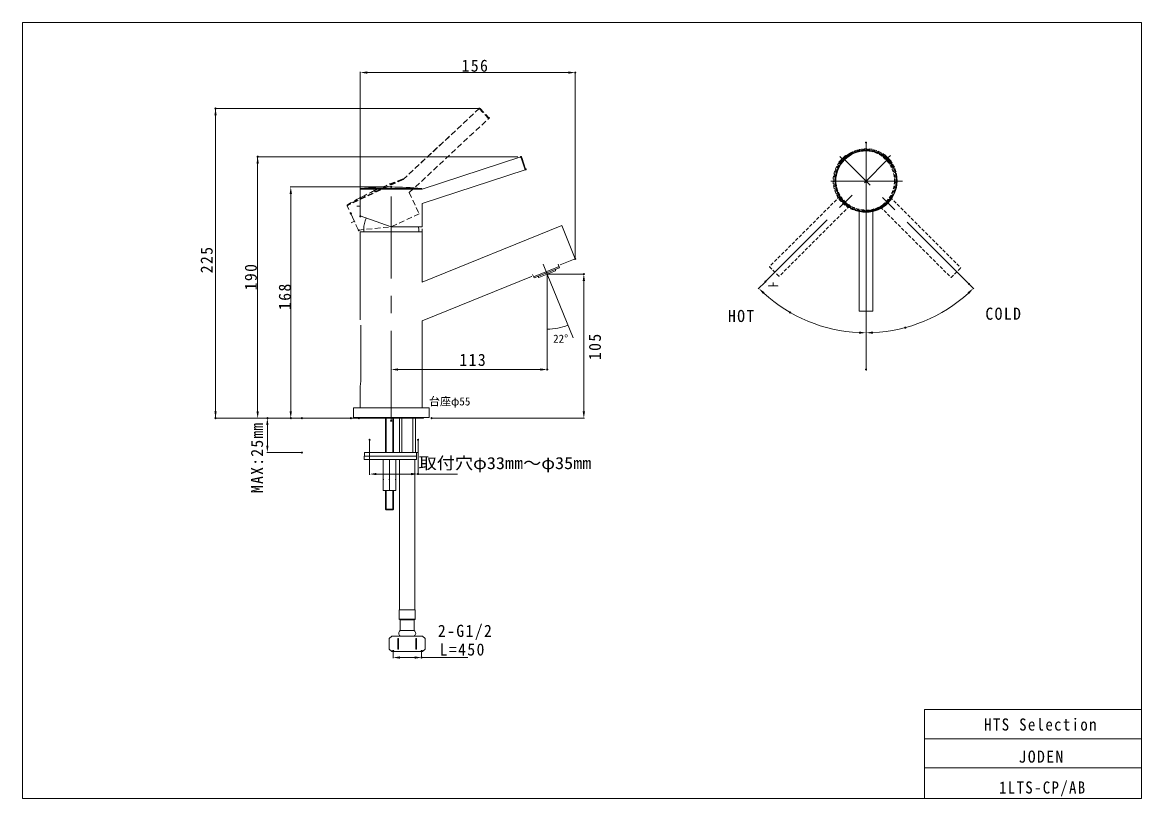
# Model space of a CAD drawing. Units: millimetres, scale not verified. Extents: x -407 to 407, y -282 to 282.
import ezdxf
from ezdxf.enums import TextEntityAlignment as Align

# ---------------------------------------------------------------- set-up
doc = ezdxf.new("R2010")
doc.units = ezdxf.units.MM
doc.header["$LTSCALE"] = 2
doc.header["$PDMODE"] = 32
doc.header["$PDSIZE"] = 0.8
for name, pattern in [('DASHED1', [1.8, 1.2, -0.6]), ('DASHED2', [3, 2, -1]), ('USER1', [50.8, 31.75, -6.35, 6.35, -6.35]), ('USER9', [22, 12, -3, 0.5, -3, 0.5, -3])]:
    doc.linetypes.add(name, pattern=pattern)
for name, color, linetype, lineweight in [('0-0_0', 7, 'Continuous', 15), ('1-5_02___PRT_ALL_AXES', 7, 'Continuous', 15), ('2-7_INTF_RED', 7, 'Continuous', 15)]:
    doc.layers.add(name, color=color, linetype=linetype, lineweight=lineweight)
doc.styles.add('ＭＳ ゴシック', font='')
doc.styles.get('ＭＳ ゴシック').set_extended_font_data('MS Gothic')

msp = doc.modelspace()

# ---------------------------------------------------------------- linework, layer by layer
at = {"layer": '0-0_0'}
for p, q in [((-160.927, 155.103), (-160.927, 246.036)), ((-155.927, 245.536), (-9.698, 245.536)), ((-4.698, 110.721), (-4.698, 246.036)), ((-160.927, 141.599), (-160.927, 232.342)), ((-266.161, -5.597), (-266.161, 219.402)), ((-236.044, 219.402), (-266.161, 219.402)), ((-74.491, 219.402), (-236.044, 219.402)), ((-160.927, 212.322), (-160.927, 217.575)), ((-46.458, 184.402), (-236.044, 184.402)), ((-235.544, -0.597), (-235.544, 184.232)), ((-44.154, 184.265), (-116.027, 160.912)), ((-41.063, 174.754), (-44.154, 184.265)), ((-43.523, 183.944), (-40.742, 175.384)), ((-139.027, 162.403), (-211.991, 162.403)), ((-211.491, 158.403), (-211.491, -0.597)), ((-161.027, 151.803), (-161.027, 160.912)), ((-116.027, 160.912), (-161.027, 160.912)), ((-116.482, 161.41), (-160.571, 161.41)), ((-116.027, 150.397), (-116.027, 133.403)), ((-161.027, 141.403), (-161.027, 145.003)), ((-161.027, 141.403), (-138.527, 133.403)), ((211.746, 144.65), (211.746, 72.146)), ((-158.477, 131.903), (-158.477, 129.903)), ((-116.027, 133.403), (-138.527, 133.403)), ((-118.477, 131.903), (-118.477, 129.903)), ((-115.977, 131.903), (-115.977, 93.303)), ((-160.977, 129.903), (-160.977, 65.903)), ((-160.977, 129.903), (-115.977, 129.903)), ((-25.012, 99.101), (-27.912, 106.278)), ((-16.115, 103.774), (-17.168, 106.381)), ((-15.727, 105.9), (-15.546, 105.838)), ((-4.698, 110.221), (-15.546, 105.838)), ((-35.711, 98.889), (-34.658, 96.282)), ((-35.033, 97.209), (-16.489, 104.702)), ((-34.658, 96.282), (-16.115, 103.774)), ((-25.012, 99.101), (-6.282, 52.742)), ((-25.012, 99.101), (-25.012, 49.101)), ((-25.012, 98.601), (-25.012, 29.268)), ((-24.512, 99.101), (2.059, 99.101)), ((-36.5, 97.372), (-36.413, 97.542)), ((1.559, -0.597), (1.559, 94.101)), ((133.278, 93.339), (128.348, 88.409)), ((139.113, 93.014), (139.113, 90.548)), ((142.513, 90.548), (142.513, 90.276)), ((281.962, 91.481), (285.042, 88.401)), ((-115.977, 65.261), (-115.977, 1.903)), ((201.746, 72.146), (211.746, 72.146)), ((-160.618, 21.903), (-160.618, 61.903)), ((-138.477, -6.954), (-138.477, 30.268)), ((-133.477, 29.768), (-30.012, 29.768)), ((-160.977, 17.903), (-160.977, 1.903)), ((-235.544, -5.597), (-266.161, -5.597)), ((-162.477, -5.597), (-236.044, -5.597)), ((-203.862, -5.597), (-228.992, -5.597)), ((-168.334, -5.597), (-211.991, -5.597)), ((-142.227, -6.097), (-142.227, -30.597)), ((-137.227, -6.097), (-137.227, -30.597)), ((-130.852, -30.597), (-130.852, -6.097)), ((-122.852, -30.597), (-122.852, -6.097)), ((-108.619, -5.597), (2.059, -5.597)), ((-228.492, -25.597), (-228.492, -10.597)), ((-154.188, -21.739), (-154.188, -46.678)), ((-118.977, -21.739), (-118.977, -46.678)), ((-203.862, -30.597), (-228.992, -30.597)), ((-157.977, -30.597), (-157.977, -33.097)), ((-157.977, -30.597), (-118.977, -30.597)), ((-119.977, -30.597), (-119.977, -33.097)), ((-158.027, -33.097), (-119.977, -33.097)), ((-120.027, -35.597), (-158.027, -35.597)), ((-144.227, -58.097), (-144.227, -35.597)), ((-139.727, -49.901), (-139.727, -35.597)), ((-135.227, -58.097), (-135.227, -35.597)), ((-120.027, -33.097), (-120.027, -35.597)), ((-149.188, -46.178), (-123.977, -46.178)), ((-118.977, -46.178), (-90.332, -46.178)), ((-144.227, -50.097), (-143.864, -50.097)), ((-140.089, -50.097), (-139.364, -50.097)), ((-139.727, -58.097), (-139.727, -50.293)), ((-135.227, -50.097), (-135.589, -50.097)), ((-144.227, -58.097), (-135.227, -58.097)), ((-142.227, -58.097), (-142.227, -72.097)), ((-137.227, -58.097), (-137.227, -72.097)), ((-142.727, -71.597), (-142.227, -72.097)), ((-136.727, -71.597), (-142.727, -71.597)), ((-137.227, -72.097), (-142.227, -72.097)), ((-136.727, -71.597), (-137.227, -72.097)), ((-138.102, -163.919), (-139.852, -165.669)), ((-139.848, -173.319), (-139.848, -165.669)), ((-138.102, -163.919), (-115.602, -163.919)), ((-133.6, -165.669), (-133.1, -165.669)), ((-133.6, -173.319), (-133.6, -165.669)), ((-133.1, -173.319), (-133.1, -165.669)), ((-120.603, -165.669), (-120.103, -165.669)), ((-120.603, -173.319), (-120.603, -165.669)), ((-120.103, -173.319), (-120.103, -165.669)), ((-113.852, -165.669), (-115.602, -163.919)), ((-113.855, -173.319), (-113.855, -165.669)), ((-138.102, -175.069), (-139.852, -173.319)), ((-138.102, -175.069), (-115.602, -175.069)), ((-137.07, -175.192), (-137.07, -180.009)), ((-133.6, -173.319), (-133.1, -173.319)), ((-120.603, -173.319), (-120.103, -173.319)), ((-116.383, -175.192), (-116.383, -180.009)), ((-113.852, -173.319), (-115.602, -175.069)), ((-132.07, -179.509), (-121.383, -179.509)), ((-116.383, -179.509), (-82.875, -179.509)), ((249.11, -217.362), (407.021, -217.362)), ((249.11, -217.362), (249.11, -282)), ((249.11, -238.456), (407.021, -238.456)), ((249.11, -259.55), (407.021, -259.55)), ((407.021, -282), (-406.575, -282))]:
    msp.add_line(p, q, dxfattribs=at)
at = {"layer": '0-0_0', "linetype": 'DASHED2'}
for p, q in [((-129.76, 167.843), (-74.491, 219.383)), ((-125.317, 158.314), (-67.671, 212.07)), ((-67.671, 212.07), (-74.491, 219.383)), ((-73.784, 219.358), (-67.646, 212.776)), ((-130.384, 168.102), (-170.342, 149.469)), ((-125.317, 158.314), (-118.135, 142.912)), ((-166.695, 140.57), (-170.544, 148.825)), ((-166.695, 140.57), (-163.821, 134.407)), ((-118.135, 142.912), (-138.527, 133.403)), ((-167.493, 136.447), (-165.258, 137.489)), ((-162.299, 131.145), (-163.821, 134.407)), ((-162.299, 131.145), (-138.527, 133.403))]:
    msp.add_line(p, q, dxfattribs=at)
at = {"layer": '0-0_0', "linetype": 'USER1'}
for p, q in [((206.691, 29.758), (206.691, 194.688)), ((206.746, 67.51), (206.746, 190.321)), ((133.632, 93.692), (222.778, 182.838)), ((281.609, 91.834), (190.605, 182.838)), ((233.203, 166.588), (181.021, 166.588)), ((-138.477, -5.597), (-138.603, 155.401))]:
    msp.add_line(p, q, dxfattribs=at)
at = {"layer": '0-0_0', "linetype": 'USER9'}
for p, q in [((187.645, 184.534), (189.388, 182.791)), ((191.792, 185.195), (191.985, 185.002)), ((224.372, 185.345), (222.628, 183.602)), ((225.032, 181.198), (224.84, 181.005)), ((136.402, 104.447), (136.402, 104.447)), ((268.543, 96.565), (268.543, 96.565))]:
    msp.add_line(p, q, dxfattribs=at)
at = {"layer": '0-0_0', "linetype": 'DASHED1'}
for p, q in [((187.671, 155.715), (136.402, 104.447)), ((224.346, 154.904), (275.614, 103.636)), ((194.742, 148.644), (143.473, 97.376)), ((217.275, 147.833), (268.543, 96.565)), ((136.402, 104.447), (143.473, 97.376)), ((268.543, 96.565), (275.614, 103.636))]:
    msp.add_line(p, q, dxfattribs=at)
at = {"layer": '0-0_0'}
for points in [[(407.021, -282), (407.021, 281.994), (-406.575, 281.994), (-406.575, -282)], [(201.746, 144.65), (201.746, 72.146), (201.746, 72.146)], [(142.513, 90.548), (135.713, 90.548), (135.713, 90.276)]]:
    msp.add_lwpolyline(points, dxfattribs=at)
at = {"layer": '0-0_0', "linetype": 'DASHED2'}
msp.add_lwpolyline([(-74.491, 219.383), (-129.76, 167.843), (-170.544, 148.825)], dxfattribs=at)
at = {"layer": '0-0_0', "linetype": 'USER9'}
for points in [[(191.792, 185.195), (186.984, 180.386), (187.176, 180.194)], [(225.032, 181.198), (220.224, 186.006), (220.032, 185.814)]]:
    msp.add_lwpolyline(points, dxfattribs=at)
at = {"layer": '0-0_0', "linetype": 'DASHED1'}
for centre, radius in [((205.298, 166.881), 22.5), ((205.298, 166.881), 22.044), ((206.718, 167.692), 22.5), ((206.718, 167.692), 22.044)]:
    msp.add_circle(centre, radius, dxfattribs=at)
at = {"layer": '0-0_0'}
for radius in [22.5, 22.044]:
    msp.add_circle((206.746, 166.588), radius, dxfattribs=at)
at = {"layer": '0-0_0', "linetype": 'DASHED2'}
for centre, radius, start, end in [((-74.15, 219.017), 0.5, 43, 133), ((-68.012, 212.435), 0.5, 313, 43), ((-44.499, -68.984), 252.163, 109.91289, 114.92843), ((-130.214, 167.632), 0.5, 25, 109.91289), ((-43.928, -68.718), 252.163, 115.07157, 120.08711), ((-170.091, 149.037), 0.5, 120.08711, 205)]:
    msp.add_arc(centre, radius, start, end, dxfattribs=at)
at = {"layer": '0-0_0'}
for centre, radius, start, end in [((-43.999, 183.789), 0.5, 18, 108), ((-41.218, 175.23), 0.5, 288, 18), ((-160.527, 160.912), 0.5, 95.08711, 180), ((-138.212, -89.76), 252.163, 90.07157, 95.08711), ((-138.842, -89.76), 252.163, 84.91289, 89.92843), ((-116.527, 160.912), 0.5, 0, 84.91289), ((206.691, 166.752), 110.294, 227.59764, 267.40236), ((206.691, 166.752), 110.304, 272.5974, 312.4026), ((-25.012, 99.101), 40, 270, 292), ((-183.31, 21.92), 22.692, 349.80305, 359.9566), ((-136.701, -171.876), 3.045, 257.27768, 261.97708), ((-117.002, -171.876), 3.045, 278.02199, 282.72108)]:
    msp.add_arc(centre, radius, start, end, dxfattribs=at)
for p in [(-4.698, 245.536), (-266.161, 219.402), (-74.491, 219.383), (-67.525, 212.574), (206.691, 194.688), (-235.544, 184.402), (-44.154, 184.265), (190.605, 182.838), (222.778, 182.838), (-40.719, 175.15), (-138.527, 162.403), (-160.927, 154.603), (-150.782, 159.686), (-167.787, 143.15), (-160.927, 141.099), (-162.08, 130.911), (-4.698, 110.221), (-25.012, 99.101), (1.559, 99.101), (133.632, 93.692), (281.609, 91.834), (151.544, 71.234), (235.24, 60.206), (-25.012, 29.768), (206.691, 29.758), (206.691, 29.758), (-266.161, -5.597), (-228.492, -5.597), (-211.491, -5.597), (-203.362, -5.597), (-167.834, -5.597), (-161.977, -5.597), (-138.477, -7.454), (-109.119, -5.597), (-154.188, -21.239), (-118.977, -21.239), (-203.362, -30.597), (-118.977, -46.178), (-137.07, -174.692), (-116.383, -174.692), (-116.383, -179.509)]:
    msp.add_point(p, dxfattribs=at)
at = {"layer": '0-0_0', "color": 30}
for points in [[(-155.927, 246.369), (-155.927, 244.703), (-160.927, 245.536)], [(-9.698, 246.369), (-9.698, 244.703), (-4.698, 245.536)], [(-266.995, 214.402), (-265.328, 214.402), (-266.161, 219.402)], [(-236.378, 179.402), (-234.711, 179.402), (-235.544, 184.402)], [(-212.324, 157.403), (-210.657, 157.403), (-211.491, 162.403)], [(0.725, 94.101), (2.392, 94.101), (1.559, 99.101)], [(131.741, 84.705), (132.892, 85.91), (128.702, 88.762)], [(280.498, 85.903), (281.649, 84.698), (284.688, 88.755)], [(201.712, 57.404), (201.674, 55.738), (206.691, 56.458)], [(211.709, 55.728), (211.671, 57.394), (206.691, 56.448)], [(-133.477, 30.601), (-133.477, 28.935), (-138.477, 29.768)], [(-30.012, 30.601), (-30.012, 28.935), (-25.012, 29.768)], [(-266.995, -0.597), (-265.328, -0.597), (-266.161, -5.597)], [(-236.378, -0.597), (-234.711, -0.597), (-235.544, -5.597)], [(-229.325, -10.597), (-227.659, -10.597), (-228.492, -5.597)], [(-212.324, -0.597), (-210.657, -0.597), (-211.491, -5.597)], [(0.725, -0.597), (2.392, -0.597), (1.559, -5.597)], [(-229.325, -25.597), (-227.659, -25.597), (-228.492, -30.597)], [(-149.188, -45.345), (-149.188, -47.012), (-154.188, -46.178)], [(-123.977, -45.345), (-123.977, -47.012), (-118.977, -46.178)], [(-132.07, -178.676), (-132.07, -180.343), (-137.07, -179.509)], [(-121.383, -178.676), (-121.383, -180.343), (-116.383, -179.509)]]:
    msp.add_solid(points, dxfattribs=at)
at = {"layer": '1-5_02___PRT_ALL_AXES'}
for p, q in [((-116.027, 160.912), (-44.154, 184.265)), ((-116.027, 150.397), (-41.063, 174.754)), ((-161.027, 151.803), (-161.027, 145.003)), ((-14.438, 134.327), (-115.977, 93.303)), ((-14.438, 134.327), (-4.698, 110.221)), ((-115.977, 93.303), (-115.977, 129.903)), ((-4.698, 110.221), (-15.546, 105.838)), ((-18.985, 101.536), (-31.039, 96.666)), ((-19.051, 102.588), (-18.985, 101.536)), ((-36.5, 97.372), (-115.977, 65.261)), ((-31.722, 97.469), (-31.039, 96.666)), ((-115.977, 1.903), (-115.977, 65.261)), ((-165.977, 1.903), (-165.977, -5.097)), ((-110.977, 1.903), (-165.977, 1.903)), ((-110.977, 1.903), (-110.977, -5.097)), ((-110.977, -5.097), (-165.977, -5.097)), ((-161.977, -5.597), (-161.977, -5.097)), ((-161.977, -5.597), (-114.977, -5.597)), ((-142.727, -6.097), (-142.727, -30.597)), ((-136.727, -6.097), (-136.727, -30.597)), ((-132.527, -30.597), (-132.527, -6.097)), ((-130.852, -30.597), (-130.852, -6.097)), ((-122.852, -30.597), (-122.852, -6.097)), ((-120.927, -30.597), (-120.927, -6.097)), ((-114.977, -5.597), (-114.977, -5.097)), ((-158.027, -33.097), (-158.027, -35.597)), ((-132.527, -144.905), (-132.527, -35.597)), ((-121.177, -144.905), (-121.177, -35.597)), ((-142.727, -58.097), (-142.727, -71.597)), ((-136.727, -58.097), (-136.727, -71.597)), ((-121.102, -144.905), (-132.602, -144.905)), ((-132.602, -151.705), (-132.602, -144.905)), ((-121.102, -151.705), (-121.102, -144.905)), ((-132.002, -152.026), (-132.602, -151.705)), ((-132.602, -151.705), (-121.102, -151.705)), ((-132.002, -152.026), (-121.702, -152.026)), ((-132.002, -159.926), (-132.002, -152.026)), ((-121.702, -152.026), (-121.102, -151.705)), ((-121.702, -159.926), (-121.702, -152.026)), ((-132.002, -159.926), (-121.702, -159.926))]:
    msp.add_line(p, q, dxfattribs=at)
for centre, radius, start, end in [((-133.533, 130.219), 25, 157.38142, 176.13703), ((-143.42, 130.219), 25, 3.86297, 7.32992), ((-129.797, -147.185), 5.32, 238.17978, 245.51382), ((-123.907, -147.185), 5.32, 294.48618, 301.82022), ((-130.57, -161.923), 2.457, 125.64868, 234.35132), ((-123.134, -161.923), 2.457, 305.64868, 54.35132)]:
    msp.add_arc(centre, radius, start, end, dxfattribs=at)
at = {"layer": '2-7_INTF_RED'}
msp.add_line((-163.492, 148.403), (-161.027, 148.403), dxfattribs=at)

# ---------------------------------------------------------------- texts
at = {"layer": '0-0_0', "style": 'ＭＳ ゴシック'}
for s, p in [('22°', (-20.752, 47.489)), ('台座φ55', (-110.977, 1.903))]:
    msp.add_text(s, height=5.865, dxfattribs=at).set_placement(p, align=Align.BOTTOM_LEFT)
at = {"layer": '0-0_0', "color": 3, "style": 'ＭＳ ゴシック', "width": 1.1}
msp.add_text('取付穴φ33㎜～φ35㎜', height=8.798, dxfattribs=at).set_placement((-118.561, -45.243), align=Align.BOTTOM_LEFT)
at = {"layer": '0-0_0', "color": 3, "char_height": 8.798, "attachment_point": 7, "style": 'ＭＳ ゴシック'}
for s, insert in [('\\T1.18;\\W0.95;156', (-87.312, 246.036)), ('\\T1.18;\\W0.95;COLD', (293.464, 65.793)), ('\\T1.18;\\W0.95;HOT', (106.314, 64.135)), ('\\T1.18;\\W0.95;113', (-88.88, 32.268)), ('\\T1.18;\\W0.95;2-G1/2', (-104.557, -166.641)), ('\\T1.18;\\W0.95;L=450', (-103.261, -178.174)), ('\\T1.18;\\W0.9;HTS\\~Selection', (292.579, -232.725)), ('\\T1.18;\\W0.95;JODEN', (317.585, -256.026)), ('\\T1.18;\\W0.9;1LTS-CP/AB', (303.377, -280.463))]:
    msp.add_mtext(s, dxfattribs=dict(at, insert=insert))
at = {"layer": '0-0_0', "color": 3, "char_height": 8.798, "attachment_point": 7, "rotation": 90, "style": 'ＭＳ ゴシック'}
for s, insert in [('\\T1.18;\\W0.95;225', (-268.12, 99.708)), ('\\T1.18;\\W0.95;190', (-236.044, 87.318)), ('\\T1.18;\\W0.95;168', (-211.34, 73.012)), ('\\T1.18;\\W0.95;105', (14.101, 36.61)), ('\\T1.16;\\W0.95;MAX:25㎜', (-231.509, -59.974))]:
    msp.add_mtext(s, dxfattribs=dict(at, insert=insert))

doc.saveas('drawing.dxf')
